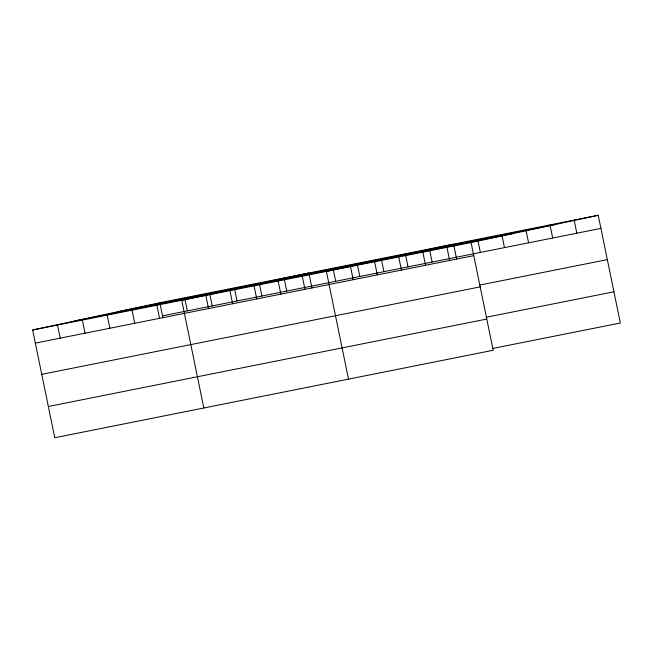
<?xml version="1.0" encoding="UTF-8"?>
<svg xmlns="http://www.w3.org/2000/svg" width="653" height="653" viewBox="0 0 653 653"><rect width="100%" height="100%" fill="white"/><g stroke="black" fill="none" stroke-linecap="round" stroke-linejoin="round"><path stroke-width="0.98" d="M598.238 215.278L471.074 242.549L493.186 350.269L54.762 437.722L32.65 329.994L159.814 302.731L598.238 215.278L620.35 323.006L493.031 348.4M308.877 272.995L181.714 300.266L203.826 407.986M453.557 244.14L326.394 271.403L348.506 379.124M117.85 311.726L556.274 224.281M74.613 320.998L513.038 233.545M32.65 329.994L471.074 242.549M162.507 315.84L600.931 228.387M35.344 343.103L473.76 255.658M480.02 285.01L607.339 259.616M41.751 374.332L480.167 286.879M486.624 317.178L613.942 291.785M48.355 406.501L486.771 319.048M574.126 220.094L576.819 233.203M550.014 224.901L552.699 238.01M525.902 229.709L528.587 242.818M501.977 235.455L504.475 247.626M477.67 239.333L480.363 252.442M453.941 246.01L456.651 259.2M446.954 247.356L449.648 260.465M429.829 250.825L432.139 262.057M422.842 252.164L425.536 265.273M405.333 253.756L408.027 266.873M398.73 256.972L401.424 270.081M381.605 260.441L383.907 271.681M374.618 261.788L377.312 274.897M357.493 265.249L359.795 276.488M350.506 266.595L353.2 279.704M332.989 268.187L335.683 281.296M309.261 274.872L311.971 288.063M302.282 276.211L304.967 289.32M284.039 277.958L286.724 291.067M278.162 281.027L280.855 294.136M259.576 284.781L261.886 296.021M254.05 285.834L256.743 298.943M234.729 289.736L237.039 300.976M229.938 290.642L232.631 303.751M209.695 293.76L212.192 305.93M205.826 295.45L208.519 308.567M185.044 299.645L187.354 310.885M159.814 302.731L162.907 317.791M156.867 305.22L159.561 318.329M132.028 310.175L134.714 323.284M107.182 315.13L109.875 328.239M82.335 320.084L85.029 333.193M57.497 325.039L60.182 338.148"/></g></svg>
